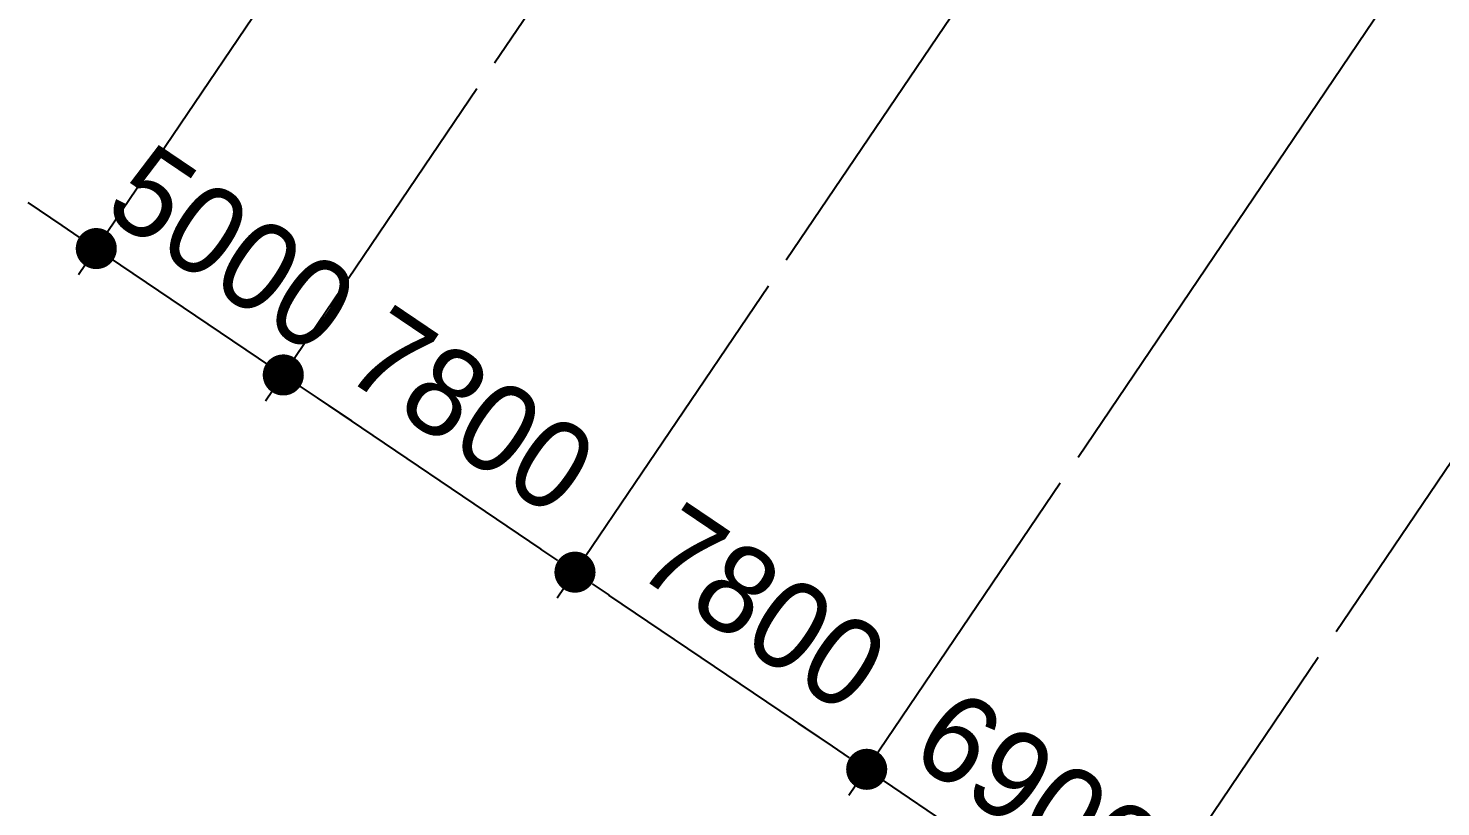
# Model space of a CAD drawing. Header units: millimetres. Extents: x -21000 to 567700, y 435000 to 850800.
# Drawn here: x 27148 to 58435, y 661785 to 679038 of the extents above; entities that cross this region are included whole.
import ezdxf
from ezdxf.xclip import XClip

# ---------------------------------------------------------------- set-up
doc = ezdxf.new("R2010")
doc.units = ezdxf.units.MM
doc.header["$LTSCALE"] = 700
doc.header["$XCLIPFRAME"] = 2
doc.linetypes.add('AB_Pbase$0$주차장기둥$0$CEN', pattern=[62, 60, -1, 0, -1])
doc.layers.get('0').update_dxf_attribs({"color": 2})
doc.layers.get('Defpoints').update_dxf_attribs({"color": 171})
for name, color, linetype in [('AB_Pbase$0$주차장기둥$0$CEN_P', 244, 'AB_Pbase$0$주차장기둥$0$CEN'), ('p_구조전체평면도중심선$0$DIM', 7, 'Continuous'), ('p_구조전체평면도중심선$0$SDIM', 4, 'Continuous')]:
    doc.layers.add(name, color=color, linetype=linetype)
doc.styles.add('p_구조전체평면도중심선$0$도면기준$0$울릉도L', font='')
doc.styles.add('p_구조전체평면도중심선$0$돋움', font='')
doc.styles.get('p_구조전체평면도중심선$0$도면기준$0$울릉도L').set_extended_font_data('Dotum')
doc.styles.get('p_구조전체평면도중심선$0$돋움').set_extended_font_data('Dotum')
doc.dimstyles.new('p_구조전체평면도중심선$0$ADIM', dxfattribs={"dimscale": 700, "dimtxt": 3, "dimasz": 1.5, "dimexe": 1, "dimexo": 1, "dimgap": 1, "dimtad": 1, "dimdec": 0, "dimdsep": 46, "dimtxsty": 'p_구조전체평면도중심선$0$돋움', "dimblk1": 'p_구조전체평면도중심선$0$DOT', "dimblk2": 'p_구조전체평면도중심선$0$DOT', "dimsah": 1, "dimcen": 1, "dimdle": 1.5, "dimclrd": 7, "dimclre": 7, "dimclrt": 3, "dimadec": 0, "dimazin": 0, "dimtfac": 1, "dimtdec": 0, "dimtix": 1, "dimtmove": 2, "dimatfit": 3, "dimldrblk": 'p_구조전체평면도중심선$0$_Dot', "dimfxl": 1, "dimtvp": 1, "dimtolj": 1, "dimtzin": 0, "dimarcsym": 0})

# ---------------------------------------------------------------- blocks, each defined once
blk = doc.blocks.new('AB_Pbase$0$주차장기둥$0$cen 1bl 지하')
at = {"layer": 'AB_Pbase$0$주차장기둥$0$CEN_P', "color": 5}
for p, q in [((15721, -9651), (26270, 109226)), ((23490, -10340), (34040, 108536)), ((31260, -11030), (41809, 107847)), ((38133, -11640), (42635, 39090))]:
    blk.add_line(p, q, dxfattribs=at)
blk = doc.blocks.new('AB_Pbase$0$주차장기둥')
at = {"rotation": 1.99999810188403}
blk.add_blockref('AB_Pbase$0$주차장기둥$0$cen 1bl 지하', (-253926, 27514), dxfattribs=at)
blk = doc.blocks.new('AB_Pbase')
at = {"rotation": 329.0000000345588}
blk.add_blockref('AB_Pbase$0$주차장기둥', (231893, 539971), dxfattribs=at)
blk = doc.blocks.new('p_구조전체평면도중심선$0$DOT')
at = {"layer": 'p_구조전체평면도중심선$0$SDIM', "color": 0, "linetype": 'ByBlock'}
blk.add_line((-0.5, 0), (-1, 0), dxfattribs=at)
at = {"layer": 'p_구조전체평면도중심선$0$SDIM', "color": 0, "linetype": 'ByBlock', "const_width": 0.5}
blk.add_lwpolyline([(-0.25, 0, 1), (0.25, 0, 1)], format="xyb", close=True, dxfattribs=at)
blk = doc.blocks.new('*D234')
at = {"layer": 'Defpoints', "color": 0, "transparency": 16777216}
for p in [(9071, -16062), (15532, -20432), (10852, -27353)]:
    blk.add_point(p, dxfattribs=at)
at = {"layer": 'p_구조전체평면도중심선$0$DIM', "color": 7, "lineweight": -2, "transparency": 16777216}
for p, q in [((8679, -16642), (3998, -23563)), ((15140, -21012), (10459, -27932)), ((5144, -23493), (10098, -26843))]:
    blk.add_line(p, q, dxfattribs=at)
at = {"layer": 'p_구조전체평면도중심선$0$DIM', "color": 7, "lineweight": -2, "transparency": 16777216, "xscale": 910, "yscale": 910, "zscale": 910}
for p, rotation in [((4391, -22983), 145.9286298529624), ((10852, -27353), 325.9286298529624)]:
    blk.add_blockref('p_구조전체평면도중심선$0$DOT', p, dxfattribs=dict(at, rotation=rotation))
at = {"layer": 'p_구조전체평면도중심선$0$DIM', "color": 3, "transparency": 16777216, "insert": (8563, -23775), "char_height": 1960, "attachment_point": 5, "rotation": 325.9286, "style": 'p_구조전체평면도중심선$0$도면기준$0$울릉도L'}
blk.add_mtext('\\A1;7800', dxfattribs=at)
blk = doc.blocks.new('p_구조전체평면도중심선$0$_Dot')
at = {"color": 0, "linetype": 'ByBlock', "lineweight": -2}
blk.add_line((-0.5, 0), (-1, 0), dxfattribs=at)
at = {"color": 0, "linetype": 'ByBlock', "const_width": 0.5}
blk.add_lwpolyline([(-0.25, 0, 1), (0.25, 0, 1)], format="xyb", close=True, dxfattribs=at)
blk = doc.blocks.new('*D235')
at = {"layer": 'Defpoints', "color": 0, "transparency": 16777216}
for p in [(4929, -13261), (9071, -16062), (249, -20182)]:
    blk.add_point(p, dxfattribs=at)
at = {"layer": 'p_구조전체평면도중심선$0$DIM', "color": 7, "lineweight": -2, "transparency": 16777216}
for p, q in [((4537, -13841), (-143, -20761)), ((8679, -16642), (3998, -23563)), ((-505, -19672), (-1259, -19162)), ((4391, -22983), (249, -20182)), ((5144, -23493), (5898, -24002))]:
    blk.add_line(p, q, dxfattribs=at)
at = {"layer": 'p_구조전체평면도중심선$0$DIM', "color": 7, "lineweight": -2, "transparency": 16777216, "xscale": 910, "yscale": 910, "zscale": 910}
for p, rotation in [((249, -20182), 325.9286298530643), ((4391, -22983), 145.9286298530643)]:
    blk.add_blockref('p_구조전체평면도중심선$0$DOT', p, dxfattribs=dict(at, rotation=rotation))
at = {"layer": 'p_구조전체평면도중심선$0$DIM', "color": 3, "transparency": 16777216, "insert": (3262, -20189), "char_height": 1960, "attachment_point": 5, "rotation": 325.9286, "style": 'p_구조전체평면도중심선$0$도면기준$0$울릉도L'}
blk.add_mtext('\\A1;5000', dxfattribs=at)
blk = doc.blocks.new('*D236')
at = {"layer": 'Defpoints', "color": 0, "transparency": 16777216}
for p in [(15532, -20432), (21993, -24802), (10852, -27353)]:
    blk.add_point(p, dxfattribs=at)
at = {"layer": 'p_구조전체평면도중심선$0$DIM', "color": 7, "lineweight": -2, "transparency": 16777216}
for p, q in [((15140, -21012), (10459, -27932)), ((21601, -25382), (16921, -32302)), ((16559, -31212), (11605, -27862))]:
    blk.add_line(p, q, dxfattribs=at)
at = {"layer": 'p_구조전체평면도중심선$0$DIM', "color": 7, "lineweight": -2, "transparency": 16777216, "xscale": 910, "yscale": 910, "zscale": 910}
for p, rotation in [((10852, -27353), 145.9286298530184), ((17313, -31722), 325.9286298530184)]:
    blk.add_blockref('p_구조전체평면도중심선$0$DOT', p, dxfattribs=dict(at, rotation=rotation))
at = {"layer": 'p_구조전체평면도중심선$0$DIM', "color": 3, "transparency": 16777216, "insert": (15024, -28145), "char_height": 1960, "attachment_point": 5, "rotation": 325.9286, "style": 'p_구조전체평면도중심선$0$도면기준$0$울릉도L'}
blk.add_mtext('\\A1;7800', dxfattribs=at)
blk = doc.blocks.new('*D98')
at = {"layer": 'Defpoints', "color": 0, "transparency": 16777216}
for p in [(21993, -24802), (27709, -28667), (17313, -31722)]:
    blk.add_point(p, dxfattribs=at)
at = {"layer": 'p_구조전체평면도중심선$0$DIM', "color": 7, "lineweight": -2, "transparency": 16777216}
for p, q in [((21601, -25382), (16921, -32302)), ((27317, -29247), (22636, -36168)), ((16559, -31212), (15805, -30703)), ((23028, -35588), (17313, -31722)), ((23782, -36098), (24536, -36607))]:
    blk.add_line(p, q, dxfattribs=at)
at = {"layer": 'p_구조전체평면도중심선$0$DIM', "color": 7, "lineweight": -2, "transparency": 16777216, "xscale": 910, "yscale": 910, "zscale": 910}
for p, rotation in [((17313, -31722), 325.9286296406368), ((23028, -35588), 145.9286296406367)]:
    blk.add_blockref('p_구조전체평면도중심선$0$DOT', p, dxfattribs=dict(at, rotation=rotation))
at = {"layer": 'p_구조전체평면도중심선$0$DIM', "color": 3, "transparency": 16777216, "insert": (21112, -32262), "char_height": 1960, "attachment_point": 5, "rotation": 325.9286, "style": 'p_구조전체평면도중심선$0$도면기준$0$울릉도L'}
blk.add_mtext('\\A1;6900', dxfattribs=at)
blk = doc.blocks.new('*D99')
at = {"layer": 'Defpoints', "color": 0, "transparency": 16777216}
for p in [(27709, -28667), (34170, -33037), (23028, -35588)]:
    blk.add_point(p, dxfattribs=at)
at = {"layer": 'p_구조전체평면도중심선$0$DIM', "color": 7, "lineweight": -2, "transparency": 16777216}
for p, q in [((27317, -29247), (22636, -36168)), ((33778, -33617), (29097, -40537)), ((28736, -39448), (23782, -36098))]:
    blk.add_line(p, q, dxfattribs=at)
at = {"layer": 'p_구조전체평면도중심선$0$DIM', "color": 7, "lineweight": -2, "transparency": 16777216, "xscale": 910, "yscale": 910, "zscale": 910}
for p, rotation in [((23028, -35588), 145.9286300407628), ((29489, -39958), 325.9286300407628)]:
    blk.add_blockref('p_구조전체평면도중심선$0$DOT', p, dxfattribs=dict(at, rotation=rotation))
at = {"layer": 'p_구조전체평면도중심선$0$DIM', "color": 3, "transparency": 16777216, "insert": (27201, -36380), "char_height": 1960, "attachment_point": 5, "rotation": 325.9286, "style": 'p_구조전체평면도중심선$0$도면기준$0$울릉도L'}
blk.add_mtext('\\A1;7800', dxfattribs=at)
blk = doc.blocks.new('p_구조전체평면도중심선')
at = {"layer": 'p_구조전체평면도중심선$0$DIM'}
for p1, p2, distance, picture, middle in [((9071.1, -16062.2), (4929.4, -13261.1), 8354.7, '*D235', (3261.7, -20189.5)), ((9071.1, -16062.2), (15532.1, -20432), -8354.7, '*D234', (8563, -23774.9)), ((21993.2, -24801.8), (15532.1, -20432), 8354.7, '*D236', (15024.1, -28144.7)), ((27708.7, -28667.3), (21993.2, -24801.8), 8354.7, '*D98', (21112.4, -32262.3)), ((34169.8, -33037.1), (27708.7, -28667.3), 8354.7, '*D99', (27200.7, -36380))]:
    dim = blk.add_aligned_dim(p1=p1, p2=p2, distance=distance, dimstyle='p_구조전체평면도중심선$0$ADIM', override={"dimtxt": 2.8, "dimasz": 1.3, "dimtxsty": 'p_구조전체평면도중심선$0$도면기준$0$울릉도L'}, dxfattribs=at)
    dim.commit()
    dim.dimension.update_dxf_attribs({"geometry": picture, "text_midpoint": middle})

msp = doc.modelspace()

# ---------------------------------------------------------------- block references
ref = msp.add_blockref('AB_Pbase', (0, 0))
XClip(ref).set_block_clipping_path([(-0.000000015, 445500.0000000148), (493845.7187941075, 839949.3912975936)])

# ---------------------------------------------------------------- next in the draw order: block references
msp.add_blockref('p_구조전체평면도중심선', (28406, 694337))

doc.saveas('drawing.dxf')
